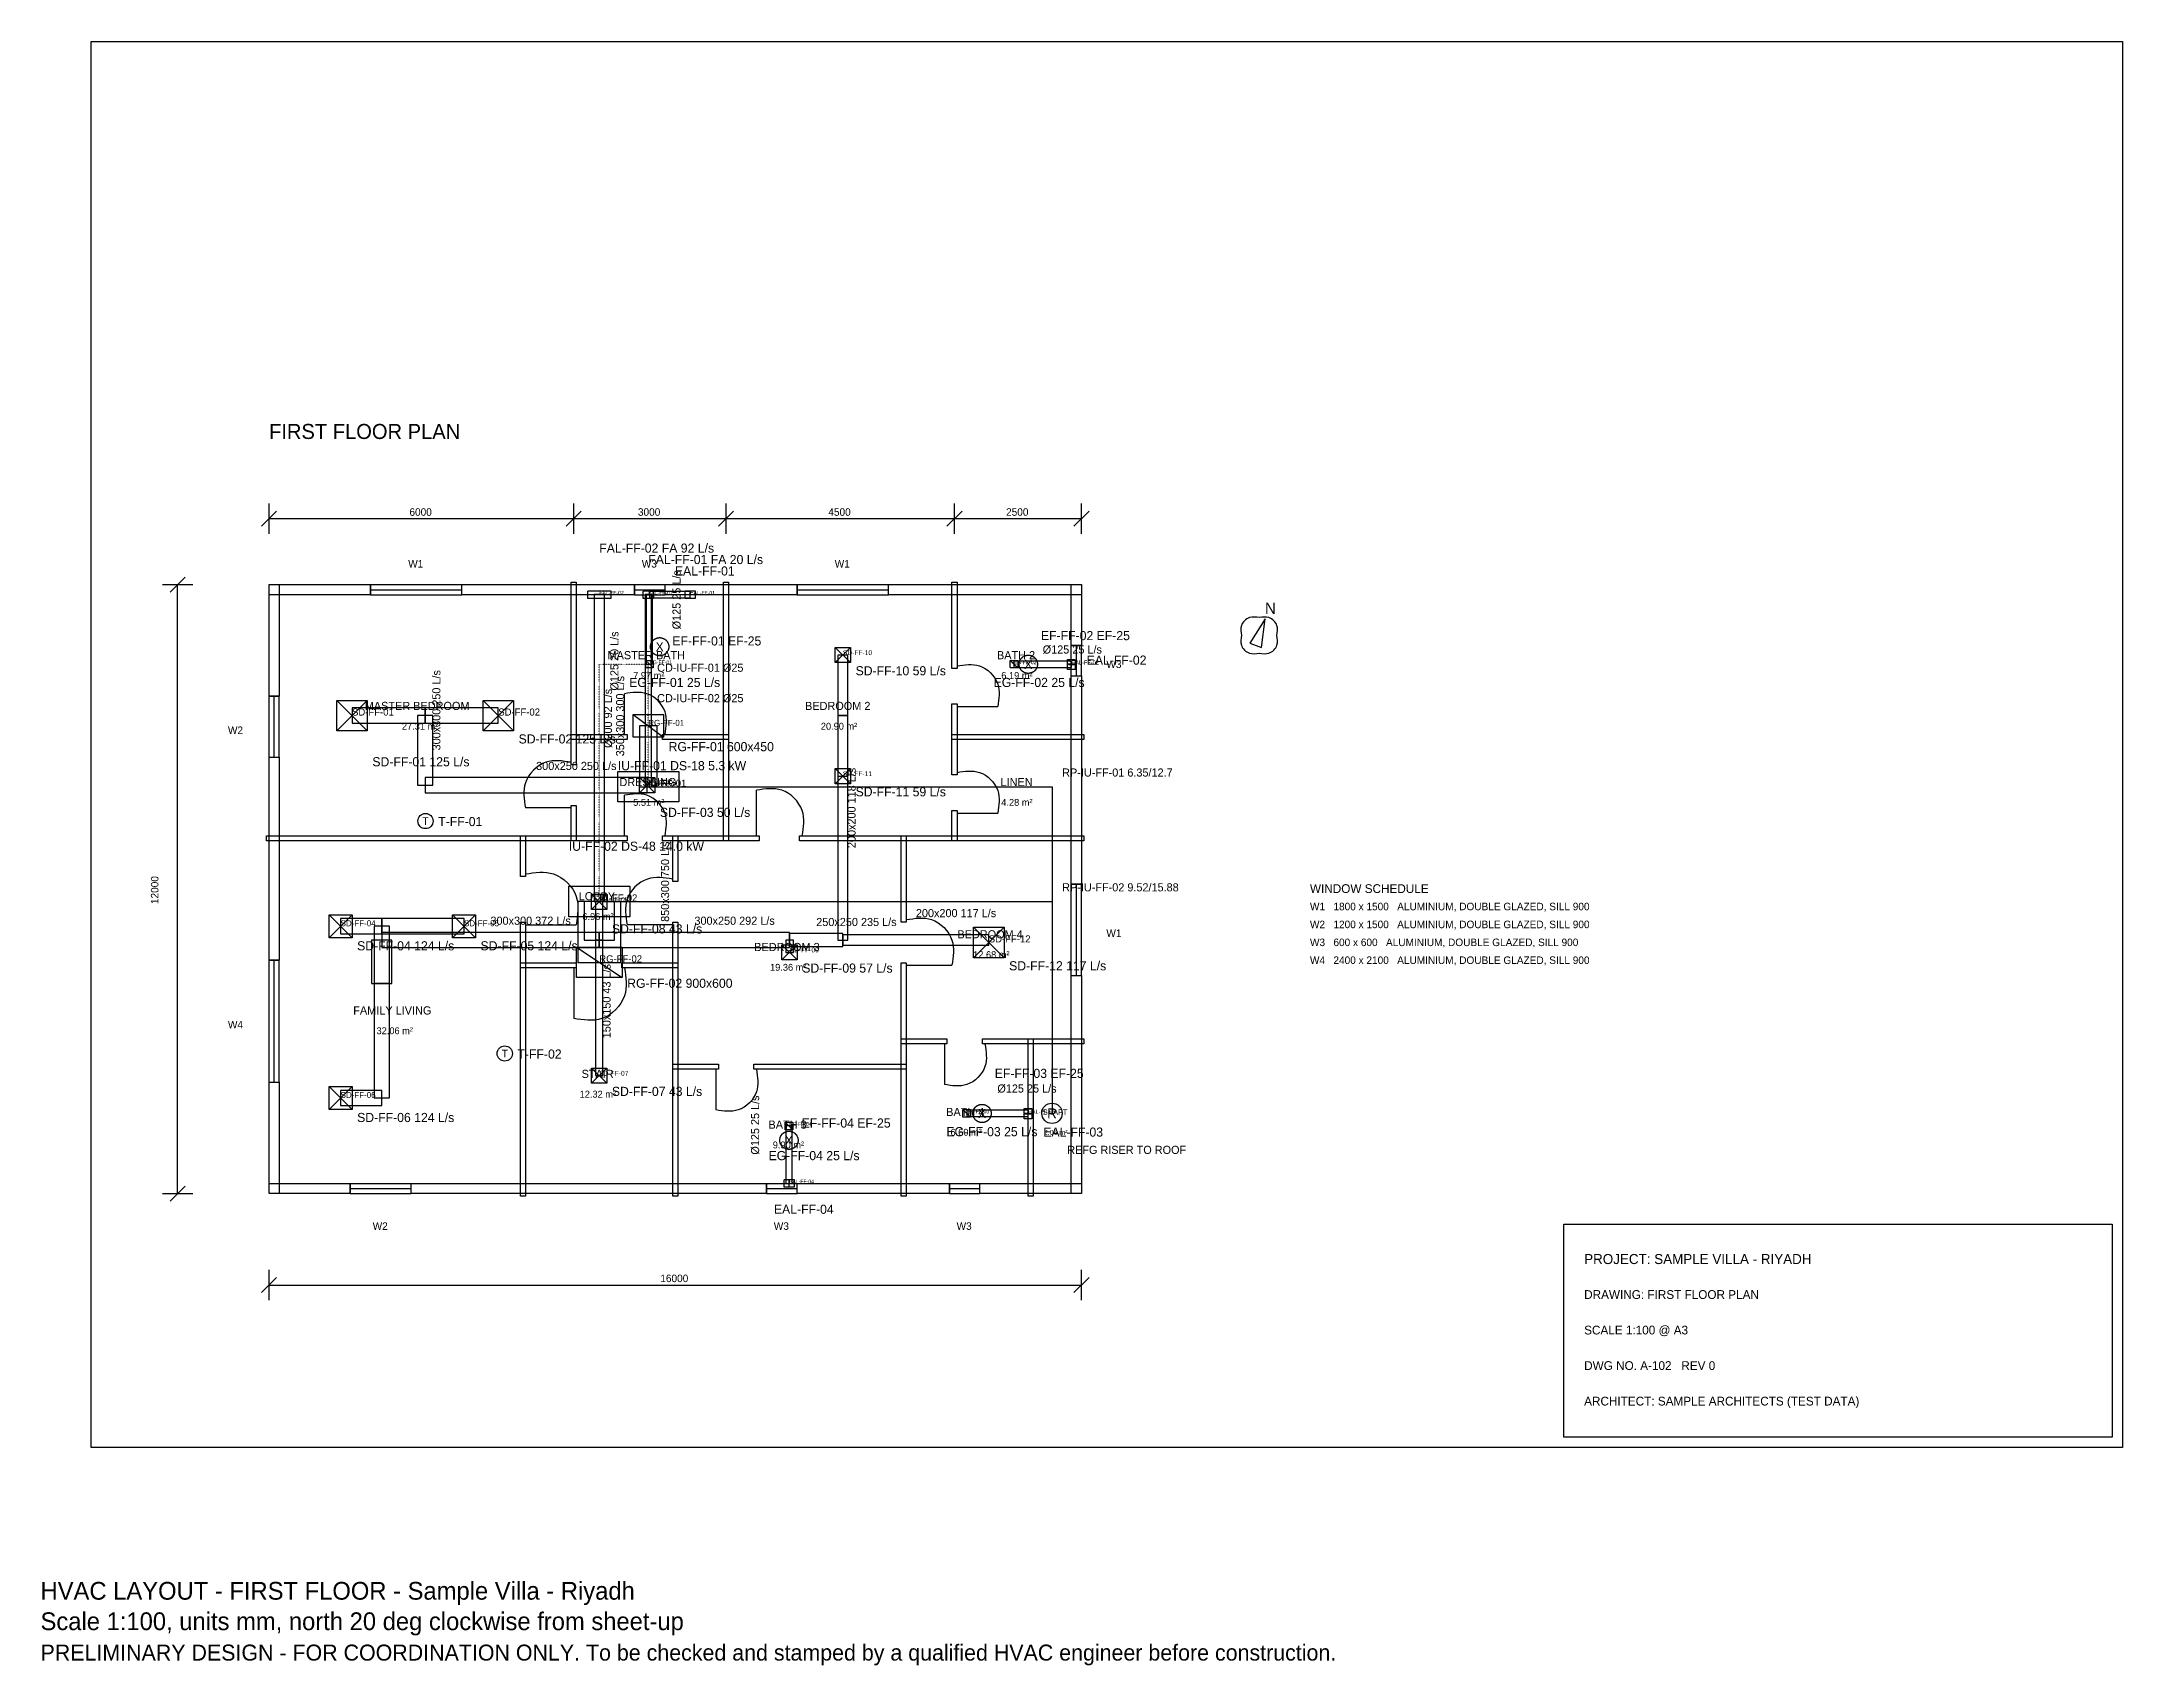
# Model space of a CAD drawing. Header units: millimetres. Extents: x 21 to 41000, y -3295 to 28700.
import ezdxf
from ezdxf.enums import TextEntityAlignment as Align

# ---------------------------------------------------------------- set-up
doc = ezdxf.new("R2010")
doc.units = ezdxf.units.MM
doc.linetypes.add('DASHED', pattern=[1.524, 1.27, -0.254])
doc.linetypes.add('DOT', pattern=[0.508, 0, -0.508])
for name, color, linetype in [('A-ARCH-REF', 8, 'CONTINUOUS'), ('M-ANNO', 7, 'CONTINUOUS'), ('M-CTRL', 200, 'CONTINUOUS'), ('M-DUCT-EXHS', 6, 'DASHED'), ('M-DUCT-FRSH', 4, 'DASHED'), ('M-DUCT-RETN', 3, 'CONTINUOUS'), ('M-DUCT-SUPP', 5, 'CONTINUOUS'), ('M-EQPM', 1, 'CONTINUOUS'), ('M-PIPE-COND', 140, 'DOT'), ('M-PIPE-REFG', 30, 'CONTINUOUS')]:
    doc.layers.add(name, color=color, linetype=linetype)

msp = doc.modelspace()

# ---------------------------------------------------------------- linework, layer by layer
at = {"layer": 'A-ARCH-REF'}
for p, q in [((4350, 19150), (4650, 19450)), ((4500, 19000), (4500, 19600)), ((4500, 19300), (10500, 19300)), ((10350, 19150), (10650, 19450)), ((10350, 19150), (10650, 19450)), ((10500, 19000), (10500, 19600)), ((10500, 19000), (10500, 19600)), ((10500, 19300), (13500, 19300)), ((13350, 19150), (13650, 19450)), ((13350, 19150), (13650, 19450)), ((13500, 19000), (13500, 19600)), ((13500, 19000), (13500, 19600)), ((13500, 19300), (18000, 19300)), ((17850, 19150), (18150, 19450)), ((17850, 19150), (18150, 19450)), ((18000, 19000), (18000, 19600)), ((18000, 19000), (18000, 19600)), ((18000, 19300), (20500, 19300)), ((20350, 19150), (20650, 19450)), ((20500, 19000), (20500, 19600)), ((2550, 17850), (2850, 18150)), ((2400, 18000), (3000, 18000)), ((2700, 6000), (2700, 18000)), ((6500, 18000), (8300, 18000)), ((6500, 17800), (6500, 18000)), ((6500, 17900), (8300, 17900)), ((6500, 17800), (8300, 17800)), ((8300, 17800), (8300, 18000)), ((11700, 18000), (12300, 18000)), ((11700, 17800), (11700, 18000)), ((11700, 17900), (12300, 17900)), ((11700, 17800), (12300, 17800)), ((12300, 17800), (12300, 18000)), ((14900, 18000), (16700, 18000)), ((14900, 17800), (14900, 18000)), ((14900, 17900), (16700, 17900)), ((14900, 17800), (16700, 17800)), ((16700, 17800), (16700, 18000)), ((24120, 17329), (23813, 16845)), ((24043, 16761), (24120, 17329)), ((23813, 16845), (24043, 16761)), ((18050, 16400), (18050, 16400)), ((20300, 16200), (20300, 16800)), ((20300, 16800), (20500, 16800)), ((20400, 16200), (20400, 16800)), ((20500, 16200), (20500, 16800)), ((20300, 16200), (20500, 16200)), ((4500, 14600), (4500, 15800)), ((4500, 15800), (4700, 15800)), ((4600, 14600), (4600, 15800)), ((4700, 14600), (4700, 15800)), ((11500, 15050), (11500, 15850)), ((18050, 15600), (18850, 15600)), ((12300, 15050), (12300, 15050)), ((4500, 14600), (4700, 14600)), ((10450, 14500), (10450, 14500)), ((14100, 13050), (14100, 13950)), ((18050, 14300), (18050, 14300)), ((10450, 13600), (9550, 13600)), ((11500, 13050), (11500, 13850)), ((18050, 13500), (18850, 13500)), ((12300, 13050), (12300, 13050)), ((15000, 13050), (15000, 13050)), ((9550, 12300), (9550, 12300)), ((12450, 12200), (12450, 12200)), ((20300, 10300), (20300, 12100)), ((20300, 12100), (20500, 12100)), ((20400, 10300), (20400, 12100)), ((20500, 10300), (20500, 12100)), ((9550, 11300), (10550, 11300)), ((12450, 11300), (11550, 11300)), ((17050, 11400), (17050, 11400)), ((4500, 8200), (4500, 10600)), ((4500, 10600), (4700, 10600)), ((4600, 8200), (4600, 10600)), ((4700, 8200), (4700, 10600)), ((10500, 10450), (10500, 9450)), ((11500, 10450), (11500, 10450)), ((17050, 10500), (17950, 10500)), ((20300, 10300), (20500, 10300)), ((17800, 8950), (17800, 8150)), ((18600, 8950), (18600, 8950)), ((4500, 8200), (4700, 8200)), ((13300, 8450), (13300, 7650)), ((14100, 8450), (14100, 8450)), ((2550, 5850), (2850, 6150)), ((6100, 6200), (7300, 6200)), ((6100, 6000), (6100, 6200)), ((7300, 6000), (7300, 6200)), ((14300, 6200), (14900, 6200)), ((14300, 6000), (14300, 6200)), ((14900, 6000), (14900, 6200)), ((17900, 6200), (18500, 6200)), ((17900, 6000), (17900, 6200)), ((18500, 6000), (18500, 6200)), ((2400, 6000), (3000, 6000)), ((6100, 6100), (7300, 6100)), ((6100, 6000), (7300, 6000)), ((14300, 6100), (14900, 6100)), ((14300, 6000), (14900, 6000)), ((17900, 6100), (18500, 6100)), ((17900, 6000), (18500, 6000)), ((4350, 4050), (4650, 4350)), ((4500, 3900), (4500, 4500)), ((4500, 4200), (20500, 4200)), ((20350, 4050), (20650, 4350)), ((20500, 3900), (20500, 4500))]:
    msp.add_line(p, q, dxfattribs=at)
for points in [[(1000, 28700), (41000, 28700), (41000, 1000), (1000, 1000)], [(10450, 18050), (10550, 18050), (10550, 14450), (10450, 14450)], [(13450, 18050), (13550, 18050), (13550, 12950), (13450, 12950)], [(17950, 18050), (18050, 18050), (18050, 16350), (17950, 16350)], [(4500, 18000), (6500, 18000), (6500, 17800), (4500, 17800)], [(4500, 18000), (4700, 18000), (4700, 15800), (4500, 15800)], [(8300, 18000), (11700, 18000), (11700, 17800), (8300, 17800)], [(12300, 18000), (14900, 18000), (14900, 17800), (12300, 17800)], [(16700, 18000), (20500, 18000), (20500, 17800), (16700, 17800)], [(20300, 18000), (20500, 18000), (20500, 16800), (20300, 16800)], [(20300, 16200), (20500, 16200), (20500, 12100), (20300, 12100)], [(17950, 15650), (18050, 15650), (18050, 14250), (17950, 14250)], [(10450, 15050), (11550, 15050), (11550, 14950), (10450, 14950)], [(12250, 15050), (13550, 15050), (13550, 14950), (12250, 14950)], [(17950, 15050), (20550, 15050), (20550, 14950), (17950, 14950)], [(4500, 14600), (4700, 14600), (4700, 10600), (4500, 10600)], [(10450, 13650), (10550, 13650), (10550, 12950), (10450, 12950)], [(17950, 13550), (18050, 13550), (18050, 12950), (17950, 12950)], [(4450, 13050), (11550, 13050), (11550, 12950), (4450, 12950)], [(9450, 13050), (9550, 13050), (9550, 12250), (9450, 12250)], [(12250, 13050), (14150, 13050), (14150, 12950), (12250, 12950)], [(12450, 13050), (12550, 13050), (12550, 12150), (12450, 12150)], [(14950, 13050), (20550, 13050), (20550, 12950), (14950, 12950)], [(16950, 13050), (17050, 13050), (17050, 11350), (16950, 11350)], [(9450, 11350), (9550, 11350), (9550, 5950), (9450, 5950)], [(12450, 11350), (12550, 11350), (12550, 5950), (12450, 5950)], [(9450, 10550), (10550, 10550), (10550, 10450), (9450, 10450)], [(11450, 10550), (12550, 10550), (12550, 10450), (11450, 10450)], [(16950, 10550), (17050, 10550), (17050, 5950), (16950, 5950)], [(20300, 10300), (20500, 10300), (20500, 6000), (20300, 6000)], [(16950, 9050), (17850, 9050), (17850, 8950), (16950, 8950)], [(18550, 9050), (20550, 9050), (20550, 8950), (18550, 8950)], [(19450, 9050), (19550, 9050), (19550, 5950), (19450, 5950)], [(4500, 8200), (4700, 8200), (4700, 6000), (4500, 6000)], [(12450, 8550), (13350, 8550), (13350, 8450), (12450, 8450)], [(14050, 8550), (17050, 8550), (17050, 8450), (14050, 8450)], [(4500, 6200), (6100, 6200), (6100, 6000), (4500, 6000)], [(7300, 6200), (14300, 6200), (14300, 6000), (7300, 6000)], [(14900, 6200), (17900, 6200), (17900, 6000), (14900, 6000)], [(18500, 6200), (20500, 6200), (20500, 6000), (18500, 6000)], [(30000, 5400), (40800, 5400), (40800, 1200), (30000, 1200)]]:
    msp.add_lwpolyline(points, close=True, dxfattribs=at)
for points in [[(24000, 17350), (23807, 17350), (23650, 17193), (23650, 17000)], [(24350, 17000), (24350, 17193), (24193, 17350), (24000, 17350)], [(23650, 17000), (23650, 16807), (23807, 16650), (24000, 16650)], [(24000, 16650), (24193, 16650), (24350, 16807), (24350, 17000)], [(18050, 16400), (18492, 16400), (18850, 16042), (18850, 15600)], [(12300, 15050), (12300, 15492), (11942, 15850), (11500, 15850)], [(10450, 14500), (9953, 14500), (9550, 14097), (9550, 13600)], [(18050, 14300), (18492, 14300), (18850, 13942), (18850, 13500)], [(15000, 13050), (15000, 13547), (14597, 13950), (14100, 13950)], [(12300, 13050), (12300, 13492), (11942, 13850), (11500, 13850)], [(9550, 12300), (10102, 12300), (10550, 11852), (10550, 11300)], [(12450, 12200), (11953, 12200), (11550, 11797), (11550, 11300)], [(17050, 11400), (17547, 11400), (17950, 10997), (17950, 10500)], [(11500, 10450), (11500, 9898), (11052, 9450), (10500, 9450)], [(18600, 8950), (18600, 8508), (18242, 8150), (17800, 8150)], [(14100, 8450), (14100, 8008), (13742, 7650), (13300, 7650)]]:
    msp.add_spline(points, degree=3, dxfattribs=at)
at = {"layer": 'M-CTRL'}
for centre in [(7582, 13342), (9143, 8761)]:
    msp.add_circle(centre, 150, dxfattribs=at)
at = {"layer": 'M-DUCT-EXHS'}
for p, q in [((11918, 16508), (12068, 16358)), ((19095, 16508), (19245, 16358)), ((14663, 7410), (14813, 7260)), ((18165, 7657), (18315, 7507))]:
    msp.add_line(p, q, dxfattribs=at)
at = {"layer": 'M-DUCT-EXHS', "linetype": 'DASHED'}
for points in [[(12055, 16433), (12055, 17805), (11930, 17805), (11930, 16433)], [(11993, 17743), (12793, 17743), (12793, 17868), (11993, 17868)], [(19170, 16370), (20303, 16370), (20303, 16495), (19170, 16495)], [(20240, 16433), (20240, 16426), (20365, 16426), (20365, 16433)], [(18240, 7520), (19448, 7520), (19448, 7645), (18240, 7645)], [(19385, 7582), (19385, 7576), (19510, 7576), (19510, 7582)], [(14675, 7335), (14675, 6203), (14800, 6203), (14800, 7335)], [(14738, 6140), (14742, 6140), (14742, 6265), (14738, 6265)]]:
    msp.add_lwpolyline(points, close=True, dxfattribs=at)
at = {"layer": 'M-DUCT-EXHS'}
for points in [[(12693, 17880), (12893, 17880), (12893, 17730), (12693, 17730)], [(11918, 16508), (12068, 16508), (12068, 16358), (11918, 16358)], [(19095, 16508), (19245, 16508), (19245, 16358), (19095, 16358)], [(20228, 16526), (20378, 16526), (20378, 16326), (20228, 16326)], [(14663, 7410), (14813, 7410), (14813, 7260), (14663, 7260)], [(18165, 7657), (18315, 7657), (18315, 7507), (18165, 7507)], [(19373, 7676), (19523, 7676), (19523, 7476), (19373, 7476)], [(14642, 6278), (14842, 6278), (14842, 6128), (14642, 6128)]]:
    msp.add_lwpolyline(points, close=True, dxfattribs=at)
for centre in [(12193, 16776), (19453, 16431), (18542, 7580), (14739, 7052)]:
    msp.add_circle(centre, 180, dxfattribs=at)
at = {"layer": 'M-DUCT-FRSH'}
for points in [[(10779, 17880), (11229, 17880), (11229, 17730), (10779, 17730)], [(11869, 17880), (12069, 17880), (12069, 17730), (11869, 17730)]]:
    msp.add_lwpolyline(points, close=True, dxfattribs=at)
at = {"layer": 'M-DUCT-FRSH', "linetype": 'DASHED'}
for points in [[(10904, 17805), (10904, 11756), (11104, 11756), (11104, 17805)], [(11906, 17805), (11906, 14018), (12031, 14018), (12031, 17805)]]:
    msp.add_lwpolyline(points, close=True, dxfattribs=at)
at = {"layer": 'M-DUCT-RETN'}
for p, q in [((11669, 15443), (12269, 14993)), ((10554, 10856), (11454, 10256))]:
    msp.add_line(p, q, dxfattribs=at)
for points in [[(11669, 15443), (12269, 15443), (12269, 14993), (11669, 14993)], [(10554, 10856), (11454, 10856), (11454, 10256), (10554, 10256)]]:
    msp.add_lwpolyline(points, close=True, dxfattribs=at)
at = {"layer": 'M-DUCT-RETN', "linetype": 'CONTINUOUS'}
for points in [[(11794, 15218), (11794, 14018), (12144, 14018), (12144, 15218)], [(11429, 10556), (11429, 11756), (10579, 11756), (10579, 10556)]]:
    msp.add_lwpolyline(points, close=True, dxfattribs=at)
at = {"layer": 'M-DUCT-SUPP'}
for p, q in [((15652, 16763), (15952, 16463)), ((15952, 16763), (15652, 16463)), ((5835, 15720), (6435, 15120)), ((6435, 15720), (5835, 15120)), ((8715, 15720), (9315, 15120)), ((9315, 15720), (8715, 15120)), ((15652, 14378), (15952, 14078)), ((15952, 14378), (15652, 14078)), ((11798, 14198), (12098, 13898)), ((12098, 14198), (11798, 13898)), ((10852, 11902), (11152, 11602)), ((11152, 11902), (10852, 11602)), ((5685, 11494), (6135, 11044)), ((6135, 11494), (5685, 11044)), ((8115, 11494), (8565, 11044)), ((8565, 11494), (8115, 11044)), ((18375, 11250), (18975, 10650)), ((18975, 11250), (18375, 10650)), ((14602, 10905), (14902, 10605)), ((14902, 10905), (14602, 10605)), ((10852, 8475), (11152, 8175)), ((11152, 8475), (10852, 8175)), ((5685, 8111), (6135, 7661)), ((6135, 8111), (5685, 7661))]:
    msp.add_line(p, q, dxfattribs=at)
for points in [[(15652, 16763), (15952, 16763), (15952, 16463), (15652, 16463)], [(5835, 15720), (6435, 15720), (6435, 15120), (5835, 15120)], [(8715, 15720), (9315, 15720), (9315, 15120), (8715, 15120)], [(15652, 14378), (15952, 14378), (15952, 14078), (15652, 14078)], [(11798, 14198), (12098, 14198), (12098, 13898), (11798, 13898)], [(10852, 11902), (11152, 11902), (11152, 11602), (10852, 11602)], [(5685, 11494), (6135, 11494), (6135, 11044), (5685, 11044)], [(8115, 11494), (8565, 11494), (8565, 11044), (8115, 11044)], [(18375, 11250), (18975, 11250), (18975, 10650), (18375, 10650)], [(14602, 10905), (14902, 10905), (14902, 10605), (14602, 10605)], [(10852, 8475), (11152, 8475), (11152, 8175), (10852, 8175)], [(5685, 8111), (6135, 8111), (6135, 7661), (5685, 7661)]]:
    msp.add_lwpolyline(points, close=True, dxfattribs=at)
at = {"layer": 'M-DUCT-SUPP', "linetype": 'DASHED'}
for points in [[(15902, 15420), (15902, 16613), (15702, 16613), (15702, 15420)], [(15802, 16613), (15802, 16613), (15802, 16613), (15802, 16613)], [(7575, 15570), (6135, 15570), (6135, 15270), (7575, 15270)], [(7575, 15270), (9015, 15270), (9015, 15570), (7575, 15570)], [(7575, 15420), (7575, 15420), (7575, 15420), (7575, 15420)], [(7575, 15420), (7575, 15420), (7575, 15420), (7575, 15420)], [(15702, 15420), (15702, 14228), (15902, 14228), (15902, 15420)], [(15802, 14228), (15802, 14228), (15802, 14228), (15802, 14228)]]:
    msp.add_lwpolyline(points, close=True, dxfattribs=at)
at = {"layer": 'M-DUCT-SUPP', "linetype": 'CONTINUOUS'}
for points in [[(7725, 14048), (7725, 15420), (7425, 15420), (7425, 14048)], [(15902, 10998), (15902, 15420), (15702, 15420), (15702, 10998)], [(11948, 14198), (7575, 14198), (7575, 13898), (11948, 13898)], [(10704, 11756), (10704, 10998), (11304, 10998), (11304, 11756)], [(11077, 10998), (11077, 11752), (10927, 11752), (10927, 10998)], [(6720, 11419), (5910, 11419), (5910, 11119), (6720, 11119)], [(6870, 10141), (6870, 11269), (6570, 11269), (6570, 10141)], [(6870, 10141), (6870, 11269), (6570, 11269), (6570, 10141)], [(6720, 11119), (8340, 11119), (8340, 11419), (6720, 11419)], [(11002, 11148), (6720, 11148), (6720, 10848), (11002, 10848)], [(11004, 10848), (14752, 10848), (14752, 11148), (11004, 11148)], [(14752, 10873), (15802, 10873), (15802, 11123), (14752, 11123)], [(15802, 10898), (18675, 10898), (18675, 11098), (15802, 11098)], [(6520, 10998), (6520, 10141), (6920, 10141), (6920, 10998)], [(10927, 10998), (10927, 8325), (11077, 8325), (11077, 10998)], [(14677, 10998), (14677, 10755), (14827, 10755), (14827, 10998)], [(6570, 10141), (6570, 7886), (6870, 7886), (6870, 10141)], [(6720, 8036), (5910, 8036), (5910, 7736), (6720, 7736)]]:
    msp.add_lwpolyline(points, close=True, dxfattribs=at)
at = {"layer": 'M-EQPM'}
for points in [[(11369, 14318), (12569, 14318), (12569, 13718), (11369, 13718)], [(10404, 12056), (11604, 12056), (11604, 11456), (10404, 11456)]]:
    msp.add_lwpolyline(points, close=True, dxfattribs=at)
at = {"layer": 'M-PIPE-COND', "linetype": 'DOT'}
for points in [[(11004, 11756), (11004, 16433), (11993, 16433)], [(11969, 14018), (11969, 16433), (11993, 16433)]]:
    msp.add_lwpolyline(points, dxfattribs=at)
at = {"layer": 'M-PIPE-REFG', "linetype": 'CONTINUOUS'}
for points in [[(11969, 14018), (19920, 14018), (19920, 7583)], [(11004, 11756), (19920, 11756), (19920, 7583)]]:
    msp.add_lwpolyline(points, dxfattribs=at)
at = {"layer": 'M-PIPE-REFG'}
msp.add_circle((19920, 7583), 200, dxfattribs=at)

# ---------------------------------------------------------------- texts
at = {"layer": 'A-ARCH-REF'}
for s, height, p in [('FIRST FLOOR PLAN', 296.33, (4500, 20870)), ('6000', 148.2, (7265, 19357)), ('3000', 148.2, (11765, 19357)), ('4500', 148.2, (15515, 19357)), ('2500', 148.2, (19015, 19357)), ('W1', 148.2, (7241, 18337)), ('W3', 148.2, (11841, 18337)), ('W1', 148.2, (15641, 18337)), ('N', 222, (24114, 17424)), ('MASTER BATH', 160.51, (11166, 16530)), ('BATH 2', 160.5, (18836, 16530)), ('W3', 148.2, (20991, 16357)), ('7.97 m²', 135.8, (11671, 16142)), ('6.19 m²', 135.8, (18921, 16142)), ('MASTER BEDROOM', 160.51, (6385, 15530)), ('BEDROOM 2', 160.5, (15056, 15530)), ('W2', 148.2, (3691, 15057)), ('27.31 m²', 135.8, (7117, 15142)), ('20.90 m²', 135.8, (15367, 15142)), ('DRESSING', 160.5, (11401, 14030)), ('LINEN', 160.5, (18906, 14030)), ('5.51 m²', 135.8, (11671, 13642)), ('4.28 m²', 135.8, (18921, 13642)), ('LOBBY', 160.5, (10599, 11780)), ('WINDOW SCHEDULE', 172.86, (25000, 11924)), ('6.96 m²', 135.8, (10671, 11392)), ('W1   1800 x 1500   ALUMINIUM, DOUBLE GLAZED, SILL 900', 148.17, (25000, 11584)), ('BEDROOM 4', 160.5, (18056, 11030)), ('W1', 148.2, (20991, 11057)), ('W2   1200 x 1500   ALUMINIUM, DOUBLE GLAZED, SILL 900', 148.17, (25000, 11231)), ('BEDROOM 3', 160.5, (14056, 10780)), ('12.68 m²', 135.8, (18367, 10642)), ('W3   600 x 600   ALUMINIUM, DOUBLE GLAZED, SILL 900', 148.17, (25000, 10878)), ('W4   2400 x 2100   ALUMINIUM, DOUBLE GLAZED, SILL 900', 148.17, (25000, 10526)), ('19.36 m²', 135.8, (14367, 10392)), ('FAMILY LIVING', 160.51, (6159, 9530)), ('W4', 148.2, (3691, 9257)), ('32.06 m²', 135.8, (6617, 9142)), ('STAIR', 160.5, (10656, 8280)), ('12.32 m²', 135.8, (10617, 7892)), ('BATH 3', 160.5, (14336, 7280)), ('BATH 4', 160.5, (17836, 7530)), ('SHAFT', 111.1, (19735, 7551)), ('9.90 m²', 135.8, (14421, 6892)), ('6.60 m²', 135.8, (17921, 7142)), ('2.06 m²', 98.8, (19761, 7158)), ('W2', 148.2, (6541, 5287)), ('W3', 148.2, (14441, 5287)), ('W3', 148.2, (18041, 5287)), ('PROJECT: SAMPLE VILLA - RIYADH', 197.56, (30400, 4613)), ('16000', 148.2, (12206, 4257)), ('DRAWING: FIRST FLOOR PLAN', 172.86, (30400, 3926)), ('SCALE 1:100 @ A3', 172.86, (30400, 3226)), ('DWG NO. A-102   REV 0', 172.86, (30400, 2526)), ('ARCHITECT: SAMPLE ARCHITECTS (TEST DATA)', 172.86, (30400, 1826))]:
    msp.add_text(s, height=height, dxfattribs=at).set_placement(p)
msp.add_text('12000', height=148.2, rotation=90, dxfattribs=at).set_placement((2322, 11706))
at = {"layer": 'M-ANNO'}
for s, height, p in [('FAL-FF-02 FA 92 L/s', 180, (11004, 18630)), ('FAL-FF-01 FA 20 L/s', 180, (11969, 18405)), ('EAL-FF-01', 180, (12493, 18180)), ('FAL-FF-02', 72.5, (11004, 17805)), ('FAL-FF-01', 72.5, (11969, 17805)), ('EAL-FF-01', 72.5, (12793, 17805)), ('EF-FF-01 EF-25', 180, (12443, 16801)), ('EF-FF-02 EF-25', 180, (19703, 16906)), ('Ø125 25 L/s', 160, (19737, 16642)), ('EG-FF-01', 72.5, (11993, 16433)), ('SD-FF-10', 95, (15802, 16613)), ('SD-FF-10 59 L/s', 180, (16052, 16213)), ('EG-FF-02', 72.5, (19170, 16433)), ('EAL-FF-02', 80, (20303, 16426)), ('EAL-FF-02', 180, (20603, 16423)), ('EG-FF-01 25 L/s', 180, (11593, 15983)), ('EG-FF-02 25 L/s', 180, (18770, 15983)), ('SD-FF-01', 140, (6135, 15420)), ('SD-FF-02', 140, (9015, 15420)), ('RG-FF-01', 117.5, (11969, 15218)), ('SD-FF-02 125 L/s', 180, (9415, 14870)), ('RG-FF-01 600x450', 180, (12369, 14718)), ('SD-FF-01 125 L/s', 180, (6535, 14420)), ('300x250 250 L/s', 160, (9761, 14348)), ('SD-FF-03', 95, (11948, 14048)), ('IU-FF-01', 140, (11969, 14018)), ('SD-FF-11', 95, (15802, 14228)), ('SD-FF-11 59 L/s', 180, (16052, 13828)), ('SD-FF-03 50 L/s', 180, (12198, 13423)), ('IU-FF-02', 140, (11004, 11756)), ('SD-FF-08', 95, (11002, 11752)), ('200x200 117 L/s', 160, (17239, 11448)), ('SD-FF-04', 117.5, (5910, 11269)), ('SD-FF-05', 117.5, (8340, 11269)), ('300x300 372 L/s', 160, (8861, 11298)), ('SD-FF-08 43 L/s', 180, (11252, 11127)), ('300x250 292 L/s', 160, (12878, 11298)), ('250x250 235 L/s', 160, (15277, 11273)), ('SD-FF-12', 140, (18675, 10950)), ('SD-FF-04 124 L/s', 180, (6235, 10794)), ('SD-FF-05 124 L/s', 180, (8665, 10794)), ('RG-FF-02', 140, (11004, 10556)), ('SD-FF-09', 95, (14752, 10755)), ('SD-FF-09 57 L/s', 180, (15002, 10355)), ('SD-FF-12 117 L/s', 180, (19075, 10400)), ('RG-FF-02 900x600', 180, (11554, 10056)), ('SD-FF-07', 95, (11002, 8325)), ('EF-FF-03 EF-25', 180, (18792, 8280)), ('SD-FF-06', 117.5, (5910, 7886)), ('SD-FF-07 43 L/s', 180, (11252, 7925)), ('Ø125 25 L/s', 160, (18844, 7992)), ('SD-FF-06 124 L/s', 180, (6235, 7411)), ('EG-FF-04', 72.5, (14738, 7335)), ('EF-FF-04 EF-25', 180, (14989, 7302)), ('EG-FF-03', 72.5, (18240, 7582)), ('EAL-FF-03', 80, (19448, 7576)), ('EG-FF-03 25 L/s', 180, (17840, 7132)), ('EAL-FF-03', 180, (19748, 7123)), ('EG-FF-04 25 L/s', 180, (14338, 6660)), ('EAL-FF-04', 72.5, (14742, 6203)), ('EAL-FF-04', 180, (14443, 5603)), ('HVAC LAYOUT - FIRST FLOOR - Sample Villa - Riyadh', 350, (0, -2000)), ('Scale 1:100, units mm, north 20 deg clockwise from sheet-up', 350, (0, -2600))]:
    msp.add_text(s, height=height, dxfattribs=at).set_placement(p)
for s, p in [('Ø125 25 L/s', (12605, 17119)), ('Ø125 20 L/s', (11381, 15912)), ('300x300 250 L/s', (7875, 14734)), ('350x300 300 L/s', (11494, 14618)), ('Ø200 92 L/s', (11254, 14781)), ('200x200 118 L/s', (16052, 12809)), ('850x300 750 L/s', (12379, 11356)), ('150x150 43 L/s', (11227, 9062)), ('Ø125 25 L/s', (14152, 6769))]:
    msp.add_text(s, height=160, rotation=90, dxfattribs=at).set_placement(p)
at = {"layer": 'M-ANNO', "color": 1}
msp.add_text('PRELIMINARY DESIGN - FOR COORDINATION ONLY. To be checked and stamped by a qualified HVAC engineer before construction.', height=315, dxfattribs=at).set_placement((0, -3200))
at = {"layer": 'M-CTRL'}
for p in [(7582, 13342), (9143, 8761)]:
    msp.add_text('T', height=150, dxfattribs=at).set_placement(p, align=Align.MIDDLE_CENTER)
for s, p in [('T-FF-01', (7832, 13242)), ('T-FF-02', (9393, 8661))]:
    msp.add_text(s, height=180, dxfattribs=at).set_placement(p)
at = {"layer": 'M-DUCT-EXHS'}
for p in [(12193, 16776), (19453, 16431), (18542, 7580), (14739, 7052)]:
    msp.add_text('X', height=180, dxfattribs=at).set_placement(p, align=Align.MIDDLE_CENTER)
at = {"layer": 'M-EQPM'}
for s, p in [('IU-FF-01 DS-18 5.3 kW', (11369, 14343)), ('IU-FF-02 DS-48 14.0 kW', (10404, 12756))]:
    msp.add_text(s, height=180, dxfattribs=at).set_placement(p)
at = {"layer": 'M-PIPE-COND'}
for s, p in [('CD-IU-FF-01 Ø25', (12143, 16283)), ('CD-IU-FF-02 Ø25', (12143, 15683))]:
    msp.add_text(s, height=160, dxfattribs=at).set_placement(p)
at = {"layer": 'M-PIPE-REFG'}
for s, p in [('RP-IU-FF-01 6.35/12.7', (20120, 14218)), ('RP-IU-FF-02 9.52/15.88', (20120, 11956)), ('REFG RISER TO ROOF', (20220, 6783))]:
    msp.add_text(s, height=160, dxfattribs=at).set_placement(p)
msp.add_text('R', height=200, dxfattribs=at).set_placement((19920, 7583), align=Align.MIDDLE_CENTER)

doc.saveas('drawing.dxf')
